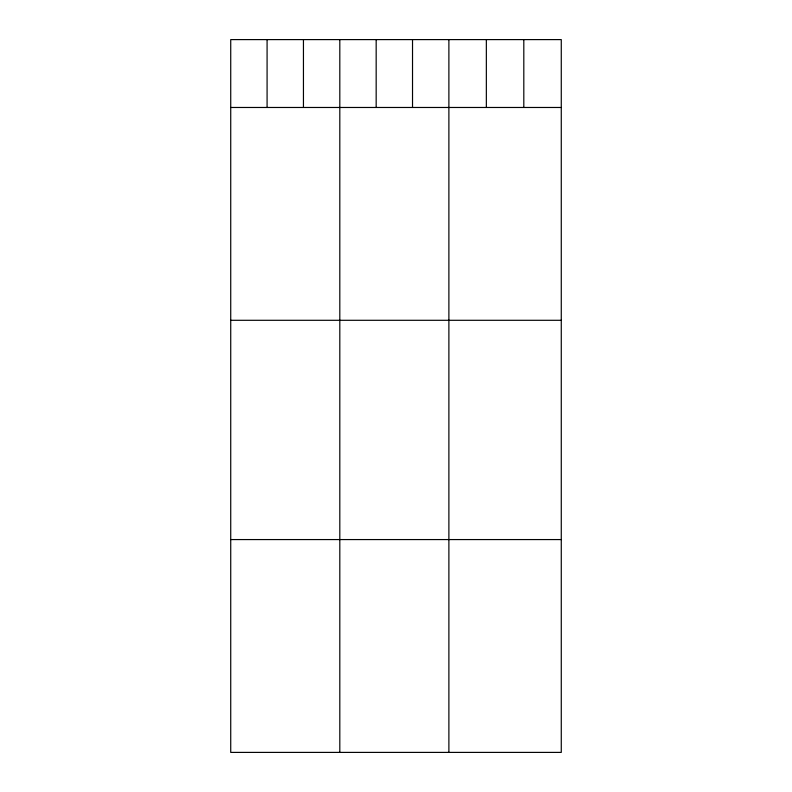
<?xml version="1.0" encoding="UTF-8"?>
<svg xmlns="http://www.w3.org/2000/svg" width="792" height="792" viewBox="0 0 792 792"><rect width="100%" height="100%" fill="white"/><g stroke="black" fill="none" stroke-linecap="round" stroke-linejoin="round"><path stroke-width="1.19" d="M561.271 107.474L561.271 752.4L230.729 752.4L230.729 39.6L561.271 39.6L561.271 107.474L230.729 107.474M230.729 320.295L561.271 320.295M230.729 539.57L561.271 539.57M523.809 39.6L523.809 107.474M486.347 39.6L486.347 107.474M448.886 39.6L448.886 752.4M412.523 39.6L412.523 107.474M376.17 39.6L376.17 107.474M339.808 39.6L339.808 752.4M303.445 39.6L303.445 107.474M267.082 39.6L267.082 107.474"/></g></svg>
